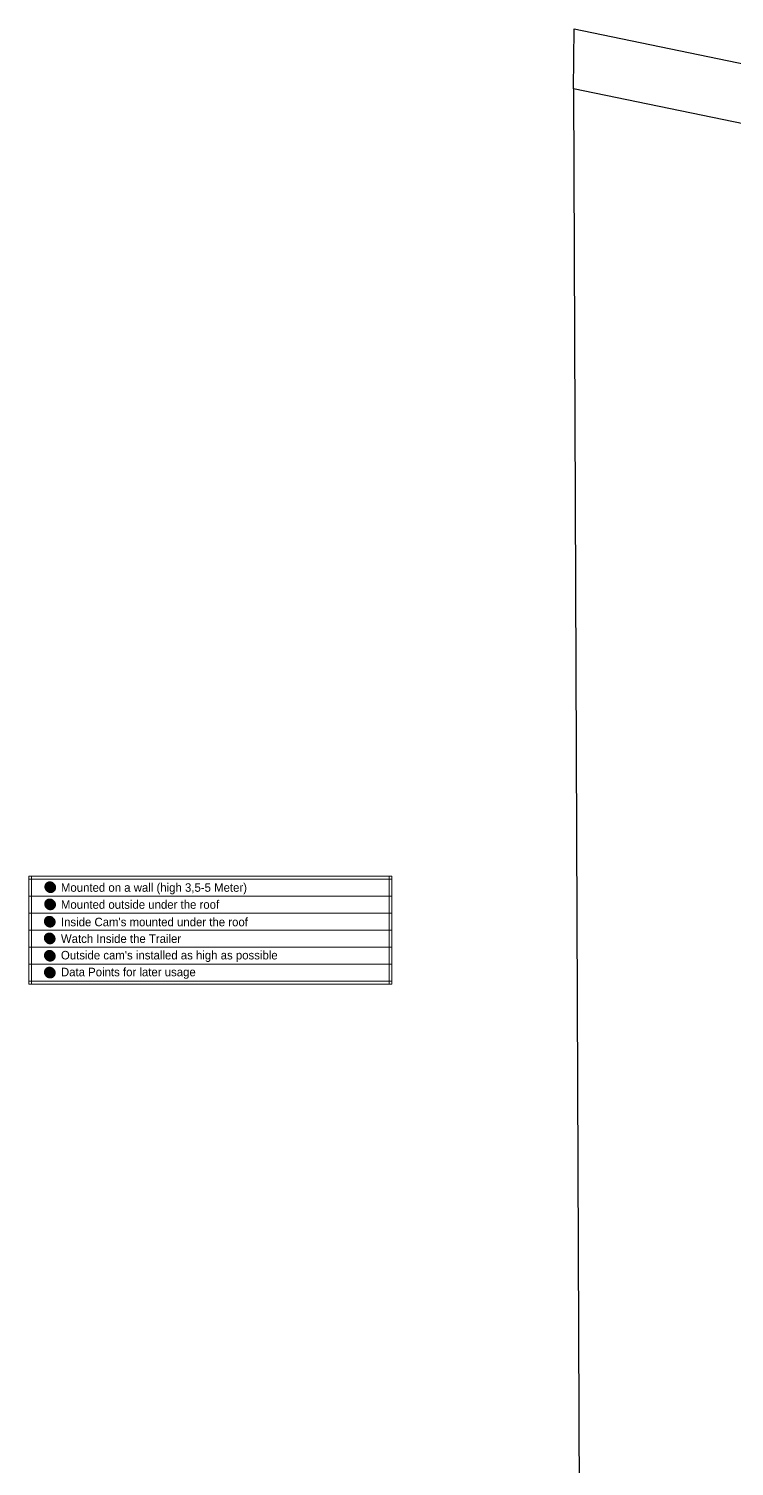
# Model space of a CAD drawing. Header units: inches. Extents: x -116118 to 73671, y 138219 to 302509.
# Drawn here: x -116118 to -66402, y 201215 to 302509 of the extents above; entities that cross this region are included whole.
import ezdxf

# ---------------------------------------------------------------- set-up
doc = ezdxf.new("R2010")
doc.units = ezdxf.units.IN
doc.header["$MEASUREMENT"] = 0
doc.layers.get('0').update_dxf_attribs({"color": 250})
doc.layers.add('001 SEC IP Cameras Inside', color=150, linetype='Continuous')
doc.layers.add('EXTERIEUR', color=6, linetype='Continuous')

msp = doc.modelspace()

# ---------------------------------------------------------------- hatches: boundary and pattern name
at = {"layer": '001 SEC IP Cameras Inside', "lineweight": 9, "ltscale": 100, "true_color": 0xf4ee51}
h = msp.add_hatch(dxfattribs=at)
h.set_pattern_fill('ANSI31', color=41)
h.set_pattern_definition([(45, (-71506.02025, 38091.50394), (-0.08838834765, 0.08838834765), [])])
h.paths.add_polyline_path([(-114978, 242019, 1), (-114224, 242019, 1)])
at = {"layer": '001 SEC IP Cameras Inside', "lineweight": 9, "ltscale": 100}
h = msp.add_hatch(dxfattribs=at)
h.set_pattern_fill('ANSI31', color=6)
h.set_pattern_definition([(45, (-71517.51775, 36880.74268), (-0.08838834765, 0.08838834765), [])])
h.paths.add_polyline_path([(-114990, 240808, 1), (-114236, 240808, 1)])
h = msp.add_hatch(dxfattribs=at)
h.set_pattern_fill('ANSI31', color=256)
h.set_pattern_definition([(45, (-71541.8392, 35660.1646), (-0.08838834765, 0.08838834765), [])])
h.paths.add_polyline_path([(-115014, 239588, 1), (-114260, 239588, 1)])
h = msp.add_hatch(dxfattribs=at)
h.set_pattern_fill('ANSI31', color=3)
h.set_pattern_definition([(45, (-71545.8392, 34481.72264), (-0.08838834765, 0.08838834765), [])])
h.paths.add_polyline_path([(-115018, 238409, 1), (-114264, 238409, 1)])
h = msp.add_hatch(dxfattribs=at)
h.set_pattern_fill('ANSI31', color=4)
h.set_pattern_definition([(45, (-71536.94363, 33259.26706), (-0.08838834765, 0.08838834765), [])])
h.paths.add_polyline_path([(-115009, 237187, 1), (-114255, 237187, 1)])
h = msp.add_hatch(dxfattribs=at)
h.set_pattern_fill('ANSI31', color=1)
h.set_pattern_definition([(45, (-71536.94363, 32071.204), (-0.08838834765, 0.08838834765), [])])
h.paths.add_polyline_path([(-115009, 235999, 1), (-114255, 235999, 1)])

# ---------------------------------------------------------------- linework, layer by layer
at = {"color": 6, "lineweight": 9, "ltscale": 100}
for p, q in [((-116118, 242790), (-116118, 235190)), ((-116118, 242790), (-90520, 242790)), ((-116118, 242590), (-90520, 242590)), ((-115918, 242790), (-115918, 235190)), ((-90720, 242790), (-90720, 235190)), ((-90520, 242790), (-90520, 235190)), ((-116118, 241390), (-90520, 241390)), ((-116118, 240190), (-90520, 240190)), ((-116118, 238990), (-90520, 238990)), ((-116118, 237790), (-90520, 237790)), ((-116118, 236590), (-90520, 236590)), ((-90520, 235390), (-116118, 235390)), ((-116118, 235390), (-93000, 235390)), ((-90520, 235190), (-116118, 235190))]:
    msp.add_line(p, q, dxfattribs=at)
at = {"layer": 'EXTERIEUR', "lineweight": 25, "ltscale": 100}
for p, q in [((-77734, 298273), (-77682, 302509)), ((-77682, 302509), (13893, 283533)), ((29446, 276140), (-77734, 298273)), ((-77734, 298273), (-77155, 154691))]:
    msp.add_line(p, q, dxfattribs=at)

# ---------------------------------------------------------------- texts
at = {"color": 2, "lineweight": 9, "ltscale": 100}
msp.add_text('Mounted on a wall (high 3,5-5 Meter)', height=600, dxfattribs=at).set_placement((-113850, 241696))
at = {"color": 6, "lineweight": 9, "ltscale": 100}
msp.add_text('Mounted outside under the roof', height=600, dxfattribs=at).set_placement((-113850, 240498))
at = {"color": 152, "lineweight": 9, "ltscale": 100, "true_color": 0x2776bb}
msp.add_text("Inside Cam's mounted under the roof", height=600, dxfattribs=at).set_placement((-113850, 239266))
at = {"color": 3, "lineweight": 9, "ltscale": 100}
msp.add_text('Watch Inside the Trailer', height=600, dxfattribs=at).set_placement((-113850, 238092))
at = {"color": 4, "lineweight": 9, "ltscale": 100}
msp.add_text("Outside cam's installed as high as possible", height=600, dxfattribs=at).set_placement((-113850, 236929))
at = {"color": 1, "lineweight": 9, "ltscale": 100}
msp.add_text('Data Points for later usage', height=600, dxfattribs=at).set_placement((-113849, 235742))

doc.saveas('drawing.dxf')
